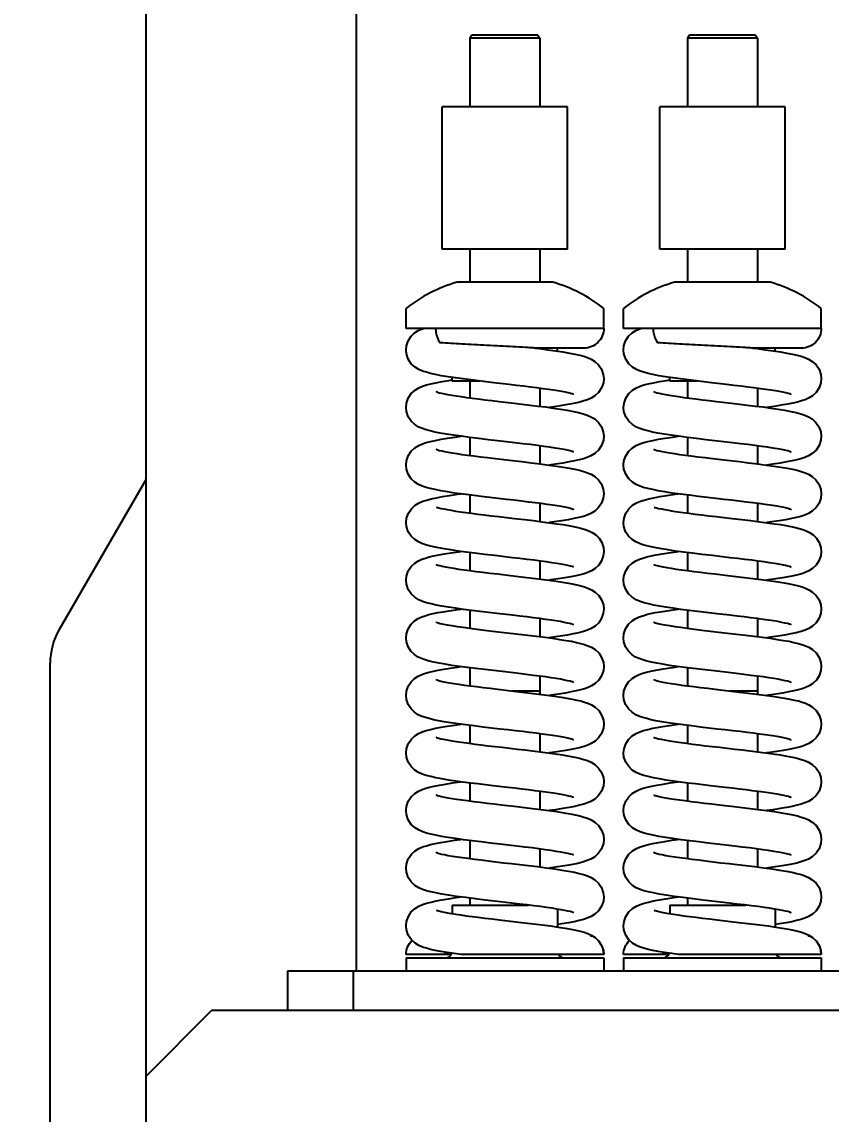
# Model space of a CAD drawing. Header units: millimetres. Extents: x 3615 to 23385, y 1892 to 17185.
# Drawn here: x 15049.2 to 15172, y 14761.6 to 14927.3 of the extents above; entities that cross this region are included whole.
import ezdxf

# ---------------------------------------------------------------- set-up
doc = ezdxf.new("R2010")
doc.units = ezdxf.units.MM
doc.header["$MEASUREMENT"] = 0
doc.layers.add('CONT_35', color=2, linetype='Continuous')
doc.layers.add('DIM_35', color=7, linetype='Continuous')
doc.styles.add('ARIAL-N', font='ARIALN.TTF')
doc.dimstyles.new('KONE_30', dxfattribs={"dimscale": 30, "dimtxt": 3.5, "dimasz": 2.5, "dimexe": 1, "dimexo": 1, "dimgap": 1.5, "dimtad": 1, "dimdec": 0, "dimzin": 0, "dimdsep": 46, "dimtxsty": 'ARIAL-N', "dimcen": 0, "dimclrd": 256, "dimclre": 256, "dimclrt": 256, "dimadec": 1, "dimazin": 3, "dimtfac": 1, "dimtdec": 0, "dimtmove": 0, "dimatfit": 0, "dimfxl": 1, "dimtfill": 1, "dimtolj": 1, "dimtzin": 0, "dimarcsym": 0})

# ---------------------------------------------------------------- blocks, each defined once
blk = doc.blocks.new('M004650412_PL1_Shaft_OSGPositionSectionView')
at = {"layer": 'CONT_35'}
for p, q in [((119, 5660), (119, 5355)), ((151, 5409), (151, 5602)), ((168.5, 5551), (168.2, 5550.5)), ((168.2, 5550.5), (168.2, 5540.1)), ((178.8, 5550.5), (168.2, 5550.5)), ((178.5, 5551), (168.5, 5551)), ((178.5, 5551), (178.8, 5550.5)), ((178.8, 5550.5), (178.8, 5540.1)), ((201.5, 5551), (201.2, 5550.5)), ((201.2, 5550.5), (201.2, 5540.1)), ((211.8, 5550.5), (201.2, 5550.5)), ((211.5, 5551), (201.5, 5551)), ((211.5, 5551), (211.8, 5550.5)), ((211.8, 5550.5), (211.8, 5540.1)), ((164, 5518.5), (164, 5540.1)), ((183, 5540.1), (164, 5540.1)), ((183, 5518.5), (183, 5540.1)), ((197, 5518.5), (197, 5540.1)), ((216, 5540.1), (197, 5540.1)), ((216, 5518.5), (216, 5540.1)), ((183, 5518.5), (164, 5518.5)), ((168.2, 5518.5), (168.2, 5513.5)), ((178.8, 5518.5), (178.8, 5513.5)), ((216, 5518.5), (197, 5518.5)), ((201.2, 5518.5), (201.2, 5513.5)), ((211.8, 5518.5), (211.8, 5513.5)), ((180.75, 5513.5), (166.25, 5513.5)), ((213.75, 5513.5), (199.25, 5513.5)), ((158.5, 5506.5), (158.5, 5509.5)), ((188.5, 5506.5), (188.5, 5509.5)), ((191.5, 5506.5), (191.5, 5509.5)), ((221.5, 5506.5), (221.5, 5509.5)), ((188.5, 5506.5), (158.5, 5506.5)), ((221.5, 5506.5), (191.5, 5506.5)), ((185.47, 5503.5), (178.15, 5503.5)), ((181.5, 5503.05), (181.5, 5503.5)), ((182.02, 5503.5), (181.5, 5503.42)), ((218.47, 5503.5), (211.15, 5503.5)), ((214.5, 5503.05), (214.5, 5503.5)), ((215.02, 5503.5), (214.5, 5503.42)), ((165.01, 5498.61), (165.5, 5498.68)), ((165.5, 5498.5), (165.5, 5499.06)), ((169.7, 5498.5), (165.5, 5498.5)), ((168.2, 5498.5), (168.2, 5495.96)), ((198.01, 5498.61), (198.5, 5498.68)), ((198.5, 5498.5), (198.5, 5499.06)), ((202.7, 5498.5), (198.5, 5498.5)), ((201.2, 5498.5), (201.2, 5495.96)), ((178.8, 5497.41), (178.8, 5494.68)), ((211.8, 5497.41), (211.8, 5494.68)), ((168.2, 5489.95), (168.2, 5487.22)), ((201.2, 5489.95), (201.2, 5487.22)), ((178.8, 5488.68), (178.8, 5485.95)), ((211.8, 5488.68), (211.8, 5485.95)), ((119, 5483.51), (105.84, 5460.72)), ((168.2, 5481.21), (168.2, 5478.48)), ((201.2, 5481.21), (201.2, 5478.48)), ((178.8, 5479.94), (178.8, 5477.21)), ((211.8, 5479.94), (211.8, 5477.21)), ((168.2, 5472.48), (168.2, 5469.75)), ((201.2, 5472.48), (201.2, 5469.75)), ((178.8, 5471.2), (178.8, 5468.47)), ((211.8, 5471.2), (211.8, 5468.47)), ((168.2, 5463.74), (168.2, 5461.01)), ((201.2, 5463.74), (201.2, 5461.01)), ((178.8, 5462.47), (178.8, 5459.73)), ((211.8, 5462.47), (211.8, 5459.73)), ((104.5, 5006.96), (104.5, 5455.72)), ((168.2, 5455), (168.2, 5452.27)), ((178.8, 5453.73), (178.8, 5451.5)), ((201.2, 5455), (201.2, 5452.27)), ((211.8, 5453.73), (211.8, 5451.5)), ((174.62, 5451.5), (178.8, 5451.5)), ((178.8, 5451.5), (178.8, 5451)), ((207.62, 5451.5), (211.8, 5451.5)), ((211.8, 5451.5), (211.8, 5451)), ((168.2, 5446.27), (168.2, 5443.53)), ((201.2, 5446.27), (201.2, 5443.53)), ((178.8, 5444.99), (178.8, 5442.26)), ((211.8, 5444.99), (211.8, 5442.26)), ((168.2, 5437.53), (168.2, 5434.8)), ((201.2, 5437.53), (201.2, 5434.8)), ((178.8, 5436.25), (178.8, 5433.52)), ((211.8, 5436.25), (211.8, 5433.52)), ((168.2, 5428.79), (168.2, 5426.06)), ((201.2, 5428.79), (201.2, 5426.06)), ((178.8, 5427.52), (178.8, 5424.79)), ((211.8, 5427.52), (211.8, 5424.79)), ((165.5, 5419), (165.5, 5417.72)), ((165.5, 5419), (177.07, 5419)), ((168.2, 5420.06), (168.2, 5419)), ((198.5, 5419), (198.5, 5417.72)), ((198.5, 5419), (210.07, 5419)), ((201.2, 5420.06), (201.2, 5419)), ((181.5, 5418.39), (181.5, 5415.68)), ((214.5, 5418.39), (214.5, 5415.68)), ((159.88, 5413.24), (159.31, 5413.76)), ((192.88, 5413.24), (192.31, 5413.76)), ((165.37, 5411.5), (158.5, 5411.5)), ((158.5, 5411), (188.5, 5411)), ((158.5, 5411), (158.5, 5409)), ((188.5, 5411.5), (166.8, 5411.5)), ((188.5, 5411.5), (188.5, 5411.51)), ((188.5, 5411), (188.5, 5409)), ((198.37, 5411.5), (191.5, 5411.5)), ((191.5, 5411), (221.5, 5411)), ((191.5, 5411), (191.5, 5409)), ((221.5, 5411.5), (199.8, 5411.5)), ((221.5, 5411.5), (221.5, 5411.51)), ((221.5, 5411), (221.5, 5409)), ((140.5, 5409), (140.5, 5403)), ((371.5, 5409), (140.5, 5409)), ((150.5, 5409), (150.5, 5403)), ((119, 5393), (129, 5403)), ((383, 5403), (129, 5403))]:
    blk.add_line(p, q, dxfattribs=at)
for points in [[(158.5, 5503.24), (158.56, 5503.85), (158.82, 5504.62), (159.26, 5505.29), (159.79, 5505.8), (160.34, 5506.15), (160.87, 5506.4), (161.13, 5506.5)], [(191.5, 5503.24), (191.56, 5503.85), (191.82, 5504.62), (192.26, 5505.29), (192.79, 5505.8), (193.34, 5506.15), (193.87, 5506.4), (194.13, 5506.5)], [(171.83, 5498.25), (170.67, 5498.38), (169.5, 5498.52), (168.33, 5498.67), (167.16, 5498.82), (166, 5498.98), (164.88, 5499.15), (163.85, 5499.32), (162.96, 5499.49), (162.22, 5499.66), (161.58, 5499.83), (161.01, 5500.02), (160.45, 5500.26), (159.87, 5500.61), (159.3, 5501.13), (158.84, 5501.82), (158.56, 5502.61), (158.5, 5503.24)], [(178.12, 5503.5), (178.77, 5503.42), (180, 5503.26), (181.2, 5503.1), (182.31, 5502.93), (183.29, 5502.76), (184.13, 5502.6), (184.85, 5502.43), (185.46, 5502.26), (186.02, 5502.07), (186.57, 5501.83), (187.14, 5501.48), (187.7, 5500.96), (188.16, 5500.29), (188.43, 5499.5), (188.5, 5498.87)], [(204.83, 5498.25), (203.67, 5498.38), (202.5, 5498.52), (201.33, 5498.67), (200.16, 5498.82), (199, 5498.98), (197.88, 5499.15), (196.85, 5499.32), (195.96, 5499.49), (195.22, 5499.66), (194.58, 5499.83), (194.01, 5500.02), (193.45, 5500.26), (192.87, 5500.61), (192.3, 5501.13), (191.84, 5501.82), (191.56, 5502.61), (191.5, 5503.24)], [(211.12, 5503.5), (211.77, 5503.42), (213, 5503.26), (214.2, 5503.1), (215.31, 5502.93), (216.29, 5502.76), (217.13, 5502.6), (217.85, 5502.43), (218.46, 5502.26), (219.02, 5502.07), (219.57, 5501.83), (220.14, 5501.48), (220.7, 5500.96), (221.16, 5500.29), (221.43, 5499.5), (221.5, 5498.87)], [(158.5, 5494.5), (158.57, 5495.13), (158.84, 5495.92), (159.3, 5496.6), (159.87, 5497.12), (160.45, 5497.47), (161.01, 5497.72), (161.59, 5497.91), (162.26, 5498.09), (163.04, 5498.26), (163.97, 5498.44), (165.01, 5498.61)], [(183.86, 5496.52), (183.87, 5496.51), (183.85, 5496.52), (183.71, 5496.57), (183.46, 5496.64), (183.11, 5496.72), (182.68, 5496.81), (182.16, 5496.91), (181.55, 5497.01), (180.87, 5497.12), (180.1, 5497.23), (179.26, 5497.35), (178.34, 5497.47), (177.36, 5497.6), (176.32, 5497.72), (175.24, 5497.85), (174.13, 5497.98), (171.83, 5498.25)], [(188.5, 5498.87), (188.44, 5498.25), (188.17, 5497.46), (187.71, 5496.78), (187.15, 5496.27), (186.58, 5495.91), (186.03, 5495.67), (185.48, 5495.48), (184.87, 5495.31), (184.17, 5495.15), (183.36, 5494.99), (182.42, 5494.83), (181.35, 5494.66), (180.21, 5494.5), (180.19, 5494.5)], [(191.5, 5494.5), (191.57, 5495.13), (191.84, 5495.92), (192.3, 5496.6), (192.87, 5497.12), (193.45, 5497.47), (194.01, 5497.72), (194.59, 5497.91), (195.26, 5498.09), (196.04, 5498.26), (196.97, 5498.44), (198.01, 5498.61)], [(216.86, 5496.52), (216.87, 5496.51), (216.85, 5496.52), (216.71, 5496.57), (216.46, 5496.64), (216.11, 5496.72), (215.68, 5496.81), (215.16, 5496.91), (214.55, 5497.01), (213.87, 5497.12), (213.1, 5497.23), (212.26, 5497.35), (211.34, 5497.47), (210.36, 5497.6), (209.32, 5497.72), (208.24, 5497.85), (207.13, 5497.98), (204.83, 5498.25)], [(221.5, 5498.87), (221.44, 5498.25), (221.17, 5497.46), (220.71, 5496.78), (220.15, 5496.27), (219.58, 5495.91), (219.03, 5495.67), (218.48, 5495.48), (217.87, 5495.31), (217.17, 5495.15), (216.36, 5494.99), (215.42, 5494.83), (214.35, 5494.66), (213.21, 5494.5), (213.19, 5494.5)], [(163.15, 5496.85), (163.14, 5496.85), (163.15, 5496.85), (163.29, 5496.8), (163.54, 5496.73), (163.89, 5496.65), (164.33, 5496.56), (164.85, 5496.46), (165.44, 5496.36), (166.11, 5496.25), (166.84, 5496.14), (167.65, 5496.03), (168.53, 5495.91), (169.47, 5495.79), (170.47, 5495.67), (171.51, 5495.55), (172.61, 5495.42)], [(196.15, 5496.85), (196.14, 5496.85), (196.15, 5496.85), (196.29, 5496.8), (196.54, 5496.73), (196.89, 5496.65), (197.33, 5496.56), (197.85, 5496.46), (198.44, 5496.36), (199.11, 5496.25), (199.84, 5496.14), (200.65, 5496.03), (201.53, 5495.91), (202.47, 5495.79), (203.47, 5495.67), (204.51, 5495.55), (205.61, 5495.42)], [(172.61, 5495.42), (174.9, 5495.15), (176.08, 5495.01), (177.28, 5494.87), (178.48, 5494.72), (179.66, 5494.57), (180.83, 5494.41), (181.94, 5494.25), (182.97, 5494.08), (183.89, 5493.91), (184.69, 5493.74), (185.38, 5493.55), (185.98, 5493.35), (186.56, 5493.1), (187.13, 5492.75), (187.69, 5492.24), (188.14, 5491.58), (188.43, 5490.8), (188.5, 5490.13)], [(205.61, 5495.42), (207.9, 5495.15), (209.08, 5495.01), (210.28, 5494.87), (211.48, 5494.72), (212.66, 5494.57), (213.83, 5494.41), (214.94, 5494.25), (215.97, 5494.08), (216.89, 5493.91), (217.69, 5493.74), (218.38, 5493.55), (218.98, 5493.35), (219.56, 5493.1), (220.13, 5492.75), (220.69, 5492.24), (221.14, 5491.58), (221.43, 5490.8), (221.5, 5490.13)], [(183.85, 5487.78), (183.86, 5487.78), (183.85, 5487.79), (183.68, 5487.84), (183.4, 5487.91), (182.99, 5488.01), (182.47, 5488.11), (181.85, 5488.23), (181.14, 5488.34), (180.33, 5488.47), (179.43, 5488.59), (178.44, 5488.72), (177.37, 5488.86), (176.23, 5489), (175.01, 5489.14), (173.72, 5489.29), (172.36, 5489.45), (170.96, 5489.61), (169.56, 5489.78), (168.2, 5489.95), (166.91, 5490.12), (165.72, 5490.28), (164.64, 5490.45), (163.7, 5490.61), (162.88, 5490.77), (162.18, 5490.93), (161.56, 5491.1), (160.99, 5491.29), (160.44, 5491.53), (159.86, 5491.89), (159.3, 5492.4), (158.84, 5493.09), (158.56, 5493.88), (158.5, 5494.5)], [(216.85, 5487.78), (216.86, 5487.78), (216.85, 5487.79), (216.68, 5487.84), (216.4, 5487.91), (215.99, 5488.01), (215.47, 5488.11), (214.85, 5488.23), (214.14, 5488.34), (213.33, 5488.47), (212.43, 5488.59), (211.44, 5488.72), (210.37, 5488.86), (209.23, 5489), (208.01, 5489.14), (206.72, 5489.29), (205.36, 5489.45), (203.96, 5489.61), (202.56, 5489.78), (201.2, 5489.95), (199.91, 5490.12), (198.72, 5490.28), (197.64, 5490.45), (196.7, 5490.61), (195.88, 5490.77), (195.18, 5490.93), (194.56, 5491.1), (193.99, 5491.29), (193.44, 5491.53), (192.86, 5491.89), (192.3, 5492.4), (191.84, 5493.09), (191.56, 5493.88), (191.5, 5494.5)], [(158.5, 5485.76), (158.56, 5486.39), (158.84, 5487.17), (159.29, 5487.85), (159.85, 5488.37), (160.43, 5488.73), (160.99, 5488.97), (161.56, 5489.17), (162.2, 5489.34), (162.95, 5489.51), (163.82, 5489.67), (164.81, 5489.84), (165.92, 5490.01), (166.81, 5490.13)], [(188.5, 5490.13), (188.44, 5489.52), (188.16, 5488.72), (187.7, 5488.03), (187.12, 5487.5), (186.54, 5487.15), (185.98, 5486.91), (185.42, 5486.72), (184.79, 5486.55), (184.07, 5486.39), (183.24, 5486.23), (182.27, 5486.07), (181.17, 5485.9), (180.19, 5485.76)], [(191.5, 5485.76), (191.56, 5486.39), (191.84, 5487.17), (192.29, 5487.85), (192.85, 5488.37), (193.43, 5488.73), (193.99, 5488.97), (194.56, 5489.17), (195.2, 5489.34), (195.95, 5489.51), (196.82, 5489.67), (197.81, 5489.84), (198.92, 5490.01), (199.81, 5490.13)], [(221.5, 5490.13), (221.44, 5489.52), (221.16, 5488.72), (220.7, 5488.03), (220.12, 5487.5), (219.54, 5487.15), (218.98, 5486.91), (218.42, 5486.72), (217.79, 5486.55), (217.07, 5486.39), (216.24, 5486.23), (215.27, 5486.07), (214.17, 5485.9), (213.19, 5485.76)], [(163.15, 5488.11), (163.14, 5488.12), (163.15, 5488.11), (163.3, 5488.06), (163.55, 5487.99), (163.91, 5487.91), (164.35, 5487.82), (164.89, 5487.71), (165.51, 5487.61), (166.21, 5487.5), (166.98, 5487.38), (167.84, 5487.27), (168.77, 5487.15), (169.78, 5487.02), (170.87, 5486.89), (172.05, 5486.75), (173.32, 5486.6), (174.67, 5486.44), (176.07, 5486.28), (177.47, 5486.11), (178.84, 5485.94), (180.14, 5485.77), (181.32, 5485.6), (182.38, 5485.44), (183.3, 5485.28), (184.12, 5485.13), (184.83, 5484.97), (185.46, 5484.79), (186.03, 5484.6), (186.57, 5484.36), (187.14, 5484.01), (187.69, 5483.51), (188.14, 5482.86), (188.42, 5482.08), (188.5, 5481.39)], [(196.15, 5488.11), (196.14, 5488.12), (196.15, 5488.11), (196.3, 5488.06), (196.55, 5487.99), (196.91, 5487.91), (197.35, 5487.82), (197.89, 5487.71), (198.51, 5487.61), (199.21, 5487.5), (199.98, 5487.38), (200.84, 5487.27), (201.77, 5487.15), (202.78, 5487.02), (203.87, 5486.89), (205.05, 5486.75), (206.32, 5486.6), (207.67, 5486.44), (209.07, 5486.28), (210.47, 5486.11), (211.84, 5485.94), (213.14, 5485.77), (214.32, 5485.6), (215.38, 5485.44), (216.3, 5485.28), (217.12, 5485.13), (217.83, 5484.97), (218.46, 5484.79), (219.03, 5484.6), (219.57, 5484.36), (220.14, 5484.01), (220.69, 5483.51), (221.14, 5482.86), (221.42, 5482.08), (221.5, 5481.39)], [(183.86, 5479.05), (183.87, 5479.04), (183.85, 5479.05), (183.7, 5479.09), (183.45, 5479.17), (183.09, 5479.25), (182.63, 5479.35), (182.08, 5479.45), (181.44, 5479.56), (180.72, 5479.67), (179.92, 5479.79), (179.05, 5479.91), (178.11, 5480.03), (177.1, 5480.15), (176.03, 5480.28), (174.9, 5480.42), (173.72, 5480.55), (172.5, 5480.7), (171.23, 5480.84), (169.88, 5481), (168.5, 5481.17), (167.15, 5481.35), (165.9, 5481.52), (164.77, 5481.69), (163.77, 5481.86), (162.92, 5482.03), (162.18, 5482.19), (161.54, 5482.36), (160.97, 5482.56), (160.41, 5482.81), (159.84, 5483.17), (159.28, 5483.68), (158.83, 5484.36), (158.56, 5485.14), (158.5, 5485.76)], [(216.86, 5479.05), (216.87, 5479.04), (216.85, 5479.05), (216.7, 5479.09), (216.45, 5479.17), (216.09, 5479.25), (215.63, 5479.35), (215.08, 5479.45), (214.44, 5479.56), (213.72, 5479.67), (212.92, 5479.79), (212.05, 5479.91), (211.11, 5480.03), (210.1, 5480.15), (209.03, 5480.28), (207.9, 5480.42), (206.72, 5480.55), (205.5, 5480.7), (204.23, 5480.84), (202.88, 5481), (201.5, 5481.17), (200.15, 5481.35), (198.9, 5481.52), (197.77, 5481.69), (196.77, 5481.86), (195.92, 5482.03), (195.18, 5482.19), (194.54, 5482.36), (193.97, 5482.56), (193.41, 5482.81), (192.84, 5483.17), (192.28, 5483.68), (191.83, 5484.36), (191.56, 5485.14), (191.5, 5485.76)], [(158.5, 5477.03), (158.58, 5477.7), (158.86, 5478.48), (159.32, 5479.14), (159.88, 5479.66), (160.47, 5480.01), (161.05, 5480.26), (161.65, 5480.46), (162.32, 5480.63), (163.1, 5480.8), (164.01, 5480.97), (165.08, 5481.15), (166.33, 5481.33), (166.81, 5481.39)], [(188.5, 5481.4), (188.43, 5480.76), (188.16, 5479.97), (187.71, 5479.3), (187.14, 5478.78), (186.56, 5478.43), (185.99, 5478.18), (185.4, 5477.98), (184.73, 5477.8), (183.98, 5477.64), (183.12, 5477.47), (182.11, 5477.31), (180.95, 5477.13), (180.19, 5477.03)], [(191.5, 5477.03), (191.58, 5477.7), (191.86, 5478.48), (192.32, 5479.14), (192.88, 5479.66), (193.47, 5480.01), (194.05, 5480.26), (194.65, 5480.46), (195.32, 5480.63), (196.1, 5480.8), (197.01, 5480.97), (198.08, 5481.15), (199.33, 5481.33), (199.81, 5481.39)], [(221.5, 5481.4), (221.43, 5480.76), (221.16, 5479.97), (220.71, 5479.3), (220.14, 5478.78), (219.56, 5478.43), (218.99, 5478.18), (218.4, 5477.98), (217.73, 5477.8), (216.98, 5477.64), (216.12, 5477.47), (215.11, 5477.31), (213.95, 5477.13), (213.19, 5477.03)], [(163.13, 5479.38), (163.14, 5479.38), (163.26, 5479.34), (163.49, 5479.27), (163.81, 5479.19), (164.24, 5479.1), (164.75, 5479), (165.34, 5478.9), (166.01, 5478.79), (166.75, 5478.68), (167.55, 5478.57), (168.42, 5478.45), (169.36, 5478.33), (170.36, 5478.21), (171.43, 5478.08), (172.56, 5477.95)], [(196.13, 5479.38), (196.14, 5479.38), (196.26, 5479.34), (196.49, 5479.27), (196.81, 5479.19), (197.24, 5479.1), (197.75, 5479), (198.34, 5478.9), (199.01, 5478.79), (199.75, 5478.68), (200.55, 5478.57), (201.42, 5478.45), (202.36, 5478.33), (203.36, 5478.21), (204.43, 5478.08), (205.56, 5477.95)], [(174.63, 5471.71), (171.99, 5472.02), (170.4, 5472.21), (168.95, 5472.38), (167.62, 5472.55), (166.39, 5472.71), (165.29, 5472.88), (164.3, 5473.03), (163.44, 5473.18), (162.69, 5473.34), (162.03, 5473.49), (161.45, 5473.66), (160.91, 5473.85), (160.37, 5474.09), (159.81, 5474.45), (159.26, 5474.97), (158.82, 5475.64), (158.56, 5476.42), (158.5, 5477.03)], [(172.56, 5477.95), (174.97, 5477.67), (176.45, 5477.5), (177.83, 5477.33), (179.11, 5477.17), (180.28, 5477.02), (181.34, 5476.87), (182.29, 5476.72), (183.14, 5476.58), (183.9, 5476.43), (184.57, 5476.29), (185.16, 5476.14), (185.7, 5475.98), (186.21, 5475.79), (186.72, 5475.54), (187.27, 5475.17), (187.78, 5474.66), (188.2, 5474), (188.44, 5473.25), (188.5, 5472.66)], [(207.63, 5471.71), (204.99, 5472.02), (203.4, 5472.21), (201.95, 5472.38), (200.62, 5472.55), (199.39, 5472.71), (198.29, 5472.88), (197.3, 5473.03), (196.44, 5473.18), (195.69, 5473.34), (195.03, 5473.49), (194.45, 5473.66), (193.91, 5473.85), (193.37, 5474.09), (192.81, 5474.45), (192.26, 5474.97), (191.82, 5475.64), (191.56, 5476.42), (191.5, 5477.03)], [(205.56, 5477.95), (207.97, 5477.67), (209.45, 5477.5), (210.83, 5477.33), (212.11, 5477.17), (213.28, 5477.02), (214.34, 5476.87), (215.29, 5476.72), (216.14, 5476.58), (216.9, 5476.43), (217.57, 5476.29), (218.16, 5476.14), (218.7, 5475.98), (219.21, 5475.79), (219.72, 5475.54), (220.27, 5475.17), (220.78, 5474.66), (221.2, 5474), (221.44, 5473.25), (221.5, 5472.66)], [(158.5, 5468.29), (158.56, 5468.92), (158.83, 5469.69), (159.27, 5470.36), (159.82, 5470.87), (160.38, 5471.23), (160.91, 5471.47), (161.45, 5471.66), (162.03, 5471.82), (162.7, 5471.98), (163.47, 5472.14), (164.35, 5472.29), (165.35, 5472.45), (166.48, 5472.61), (166.81, 5472.66)], [(183.84, 5470.32), (183.86, 5470.31), (183.85, 5470.31), (183.69, 5470.36), (183.43, 5470.43), (183.06, 5470.52), (182.59, 5470.62), (182.03, 5470.72), (181.38, 5470.83), (180.64, 5470.94), (179.82, 5471.06), (178.93, 5471.19), (177.95, 5471.31), (176.9, 5471.44), (175.79, 5471.58), (174.63, 5471.71)], [(188.5, 5472.66), (188.42, 5471.98), (188.15, 5471.23), (187.73, 5470.59), (187.19, 5470.08), (186.62, 5469.72), (186.07, 5469.47), (185.53, 5469.28), (184.93, 5469.11), (184.26, 5468.96), (183.48, 5468.8), (182.6, 5468.65), (181.59, 5468.49), (180.47, 5468.33), (180.19, 5468.29)], [(191.5, 5468.29), (191.56, 5468.92), (191.83, 5469.69), (192.27, 5470.36), (192.82, 5470.87), (193.38, 5471.23), (193.91, 5471.47), (194.45, 5471.66), (195.03, 5471.82), (195.7, 5471.98), (196.47, 5472.14), (197.35, 5472.29), (198.35, 5472.45), (199.48, 5472.61), (199.81, 5472.66)], [(216.84, 5470.32), (216.86, 5470.31), (216.85, 5470.31), (216.69, 5470.36), (216.43, 5470.43), (216.06, 5470.52), (215.59, 5470.62), (215.03, 5470.72), (214.38, 5470.83), (213.64, 5470.94), (212.82, 5471.06), (211.93, 5471.19), (210.95, 5471.31), (209.9, 5471.44), (208.79, 5471.58), (207.63, 5471.71)], [(221.5, 5472.66), (221.42, 5471.98), (221.15, 5471.23), (220.73, 5470.59), (220.19, 5470.08), (219.62, 5469.72), (219.07, 5469.47), (218.53, 5469.28), (217.93, 5469.11), (217.26, 5468.96), (216.48, 5468.8), (215.6, 5468.65), (214.59, 5468.49), (213.47, 5468.33), (213.19, 5468.29)], [(163.14, 5470.64), (163.13, 5470.64), (163.16, 5470.63), (163.33, 5470.58), (163.61, 5470.5), (164, 5470.41), (164.49, 5470.31), (165.07, 5470.21), (165.74, 5470.1), (166.48, 5469.98), (167.31, 5469.87), (168.2, 5469.74), (169.16, 5469.62), (170.17, 5469.5), (171.24, 5469.37), (172.36, 5469.24)], [(196.14, 5470.64), (196.13, 5470.64), (196.16, 5470.63), (196.33, 5470.58), (196.61, 5470.5), (197, 5470.41), (197.49, 5470.31), (198.07, 5470.21), (198.74, 5470.1), (199.48, 5469.98), (200.31, 5469.87), (201.2, 5469.74), (202.16, 5469.62), (203.17, 5469.5), (204.24, 5469.37), (205.36, 5469.24)], [(172.36, 5469.24), (174.73, 5468.96), (175.98, 5468.82), (177.26, 5468.66), (178.53, 5468.51), (179.76, 5468.35), (180.91, 5468.19), (181.95, 5468.04), (182.87, 5467.89), (183.69, 5467.74), (184.39, 5467.59), (185.02, 5467.44), (185.58, 5467.28), (186.1, 5467.1), (186.63, 5466.85), (187.19, 5466.5), (187.73, 5465.98), (188.17, 5465.31), (188.44, 5464.54), (188.5, 5463.92)], [(205.36, 5469.24), (207.73, 5468.96), (208.98, 5468.82), (210.26, 5468.66), (211.53, 5468.51), (212.76, 5468.35), (213.91, 5468.19), (214.95, 5468.04), (215.87, 5467.89), (216.69, 5467.74), (217.39, 5467.59), (218.02, 5467.44), (218.58, 5467.28), (219.1, 5467.1), (219.63, 5466.85), (220.19, 5466.5), (220.73, 5465.98), (221.17, 5465.31), (221.44, 5464.54), (221.5, 5463.92)], [(174.64, 5462.97), (172.27, 5463.25), (171.02, 5463.4), (169.73, 5463.55), (168.45, 5463.71), (167.2, 5463.87), (166.02, 5464.03), (164.92, 5464.19), (163.93, 5464.36), (163.05, 5464.52), (162.29, 5464.69), (161.61, 5464.87), (161.01, 5465.07), (160.42, 5465.33), (159.83, 5465.7), (159.27, 5466.23), (158.83, 5466.89), (158.56, 5467.67), (158.5, 5468.29)], [(207.64, 5462.97), (205.27, 5463.25), (204.02, 5463.4), (202.73, 5463.55), (201.45, 5463.71), (200.2, 5463.87), (199.02, 5464.03), (197.92, 5464.19), (196.93, 5464.36), (196.05, 5464.52), (195.29, 5464.69), (194.61, 5464.87), (194.01, 5465.07), (193.42, 5465.33), (192.83, 5465.7), (192.27, 5466.23), (191.83, 5466.89), (191.56, 5467.67), (191.5, 5468.29)], [(158.5, 5459.55), (158.56, 5460.17), (158.82, 5460.94), (159.26, 5461.61), (159.8, 5462.12), (160.35, 5462.48), (160.88, 5462.72), (161.41, 5462.91), (161.97, 5463.07), (162.6, 5463.22), (163.32, 5463.37), (164.13, 5463.52), (165.05, 5463.67), (166.07, 5463.82), (166.81, 5463.92)], [(188.5, 5463.92), (188.43, 5463.28), (188.16, 5462.51), (187.73, 5461.85), (187.18, 5461.34), (186.61, 5460.98), (186.04, 5460.72), (185.43, 5460.51), (184.71, 5460.32), (183.86, 5460.14), (182.93, 5459.97), (181.9, 5459.8), (180.8, 5459.64), (180.19, 5459.55)], [(191.5, 5459.55), (191.56, 5460.17), (191.82, 5460.94), (192.26, 5461.61), (192.8, 5462.12), (193.35, 5462.48), (193.88, 5462.72), (194.41, 5462.91), (194.97, 5463.07), (195.6, 5463.22), (196.32, 5463.37), (197.13, 5463.52), (198.05, 5463.67), (199.07, 5463.82), (199.81, 5463.92)], [(221.5, 5463.92), (221.43, 5463.28), (221.16, 5462.51), (220.73, 5461.85), (220.18, 5461.34), (219.61, 5460.98), (219.04, 5460.72), (218.43, 5460.51), (217.71, 5460.32), (216.86, 5460.14), (215.93, 5459.97), (214.9, 5459.8), (213.8, 5459.64), (213.19, 5459.55)], [(163.14, 5461.9), (163.13, 5461.91), (163.16, 5461.9), (163.35, 5461.84), (163.69, 5461.75), (164.16, 5461.64), (164.75, 5461.53), (165.46, 5461.41), (166.27, 5461.28), (167.17, 5461.15), (168.16, 5461.01), (169.24, 5460.87), (170.4, 5460.73), (171.64, 5460.58), (172.94, 5460.43), (174.28, 5460.28), (175.63, 5460.12), (176.98, 5459.96), (178.29, 5459.8), (179.55, 5459.64), (180.72, 5459.48), (181.8, 5459.32), (182.77, 5459.17), (183.61, 5459.02), (184.35, 5458.86), (184.99, 5458.71), (185.57, 5458.55), (186.1, 5458.36), (186.63, 5458.12), (187.19, 5457.76), (187.73, 5457.25), (188.17, 5456.58), (188.44, 5455.81), (188.5, 5455.18)], [(183.86, 5461.57), (183.87, 5461.57), (183.83, 5461.58), (183.66, 5461.63), (183.37, 5461.71), (182.98, 5461.8), (182.49, 5461.9), (181.91, 5462.01), (181.24, 5462.12), (180.5, 5462.23), (179.67, 5462.35), (178.78, 5462.47), (177.83, 5462.59), (176.82, 5462.72), (175.75, 5462.84), (174.64, 5462.97)], [(196.14, 5461.9), (196.13, 5461.91), (196.16, 5461.9), (196.35, 5461.84), (196.69, 5461.75), (197.16, 5461.64), (197.75, 5461.53), (198.46, 5461.41), (199.27, 5461.28), (200.17, 5461.15), (201.16, 5461.01), (202.24, 5460.87), (203.4, 5460.73), (204.64, 5460.58), (205.94, 5460.43), (207.28, 5460.28), (208.63, 5460.12), (209.98, 5459.96), (211.29, 5459.8), (212.55, 5459.64), (213.72, 5459.48), (214.8, 5459.32), (215.77, 5459.17), (216.61, 5459.02), (217.35, 5458.86), (217.99, 5458.71), (218.57, 5458.55), (219.1, 5458.36), (219.63, 5458.12), (220.19, 5457.76), (220.73, 5457.25), (221.17, 5456.58), (221.44, 5455.81), (221.5, 5455.18)], [(216.86, 5461.57), (216.87, 5461.57), (216.83, 5461.58), (216.66, 5461.63), (216.37, 5461.71), (215.98, 5461.8), (215.49, 5461.9), (214.91, 5462.01), (214.24, 5462.12), (213.5, 5462.23), (212.67, 5462.35), (211.78, 5462.47), (210.83, 5462.59), (209.82, 5462.72), (208.75, 5462.84), (207.64, 5462.97)], [(171.78, 5454.57), (170.43, 5454.73), (169.1, 5454.89), (167.82, 5455.05), (166.6, 5455.21), (165.47, 5455.37), (164.44, 5455.54), (163.53, 5455.7), (162.73, 5455.86), (162.03, 5456.02), (161.42, 5456.19), (160.87, 5456.39), (160.33, 5456.64), (159.78, 5457), (159.25, 5457.51), (158.82, 5458.17), (158.56, 5458.93), (158.5, 5459.55)], [(216.86, 5452.83), (216.87, 5452.83), (216.84, 5452.84), (216.68, 5452.89), (216.4, 5452.97), (216.02, 5453.05), (215.54, 5453.15), (214.96, 5453.26), (214.3, 5453.37), (213.54, 5453.49), (212.71, 5453.61), (211.79, 5453.73), (210.8, 5453.86), (209.74, 5453.99), (208.6, 5454.12), (207.39, 5454.27), (206.1, 5454.42), (204.78, 5454.57), (203.43, 5454.73), (202.1, 5454.89), (200.82, 5455.05), (199.6, 5455.21), (198.47, 5455.37), (197.44, 5455.54), (196.53, 5455.7), (195.73, 5455.86), (195.03, 5456.02), (194.42, 5456.19), (193.87, 5456.39), (193.33, 5456.64), (192.78, 5457), (192.25, 5457.51), (191.82, 5458.17), (191.56, 5458.93), (191.5, 5459.55)], [(158.5, 5450.82), (158.56, 5451.44), (158.83, 5452.21), (159.26, 5452.87), (159.8, 5453.38), (160.36, 5453.74), (160.89, 5453.99), (161.43, 5454.18), (162, 5454.34), (162.65, 5454.5), (163.4, 5454.65), (164.24, 5454.8), (165.21, 5454.95), (166.32, 5455.12), (166.81, 5455.18)], [(188.5, 5455.18), (188.44, 5454.57), (188.18, 5453.8), (187.75, 5453.14), (187.21, 5452.63), (186.65, 5452.27), (186.12, 5452.02), (185.58, 5451.82), (184.99, 5451.66), (184.32, 5451.5), (183.53, 5451.34), (182.63, 5451.18), (181.62, 5451.02), (180.5, 5450.86), (180.19, 5450.82)], [(191.5, 5450.82), (191.56, 5451.44), (191.83, 5452.21), (192.26, 5452.87), (192.8, 5453.38), (193.36, 5453.74), (193.89, 5453.99), (194.43, 5454.18), (195, 5454.34), (195.65, 5454.5), (196.4, 5454.65), (197.24, 5454.8), (198.21, 5454.95), (199.32, 5455.12), (199.81, 5455.18)], [(221.5, 5455.18), (221.44, 5454.57), (221.18, 5453.8), (220.75, 5453.14), (220.21, 5452.63), (219.65, 5452.27), (219.12, 5452.02), (218.58, 5451.82), (217.99, 5451.66), (217.32, 5451.5), (216.53, 5451.34), (215.63, 5451.18), (214.62, 5451.02), (213.5, 5450.86), (213.19, 5450.82)], [(183.86, 5452.83), (183.87, 5452.83), (183.84, 5452.84), (183.68, 5452.89), (183.4, 5452.97), (183.02, 5453.05), (182.54, 5453.15), (181.96, 5453.26), (181.3, 5453.37), (180.54, 5453.49), (179.71, 5453.61), (178.79, 5453.73), (177.8, 5453.86), (176.74, 5453.99), (175.6, 5454.12), (174.39, 5454.27), (171.78, 5454.57)], [(163.14, 5453.17), (163.13, 5453.17), (163.16, 5453.16), (163.33, 5453.11), (163.61, 5453.03), (164, 5452.94), (164.48, 5452.84), (165.07, 5452.74), (165.73, 5452.62), (166.48, 5452.51), (167.31, 5452.39), (168.21, 5452.27), (169.18, 5452.15), (170.2, 5452.02), (171.28, 5451.89), (172.41, 5451.76)], [(196.14, 5453.17), (196.13, 5453.17), (196.16, 5453.16), (196.33, 5453.11), (196.61, 5453.03), (197, 5452.94), (197.48, 5452.84), (198.07, 5452.74), (198.73, 5452.62), (199.48, 5452.51), (200.31, 5452.39), (201.21, 5452.27), (202.18, 5452.15), (203.2, 5452.02), (204.28, 5451.89), (205.41, 5451.76)], [(183.86, 5444.1), (183.87, 5444.09), (183.84, 5444.1), (183.67, 5444.16), (183.41, 5444.23), (183.04, 5444.31), (182.59, 5444.41), (182.05, 5444.51), (181.43, 5444.61), (180.74, 5444.72), (179.97, 5444.83), (179.13, 5444.95), (178.22, 5445.07), (177.25, 5445.19), (176.21, 5445.32), (175.1, 5445.45), (173.94, 5445.58), (172.72, 5445.72), (171.45, 5445.87), (170.15, 5446.02), (168.85, 5446.18), (167.59, 5446.34), (166.39, 5446.5), (165.28, 5446.66), (164.29, 5446.82), (163.42, 5446.98), (162.66, 5447.13), (162.01, 5447.29), (161.43, 5447.45), (160.9, 5447.64), (160.36, 5447.89), (159.8, 5448.25), (159.26, 5448.76), (158.82, 5449.43), (158.56, 5450.21), (158.5, 5450.82)], [(172.41, 5451.76), (174.82, 5451.48), (176.1, 5451.33), (177.39, 5451.17), (178.67, 5451.02), (179.88, 5450.86), (181.01, 5450.7), (182.02, 5450.55), (182.92, 5450.4), (183.72, 5450.26), (184.41, 5450.11), (185.03, 5449.97), (185.58, 5449.81), (186.1, 5449.62), (186.63, 5449.38), (187.19, 5449.02), (187.73, 5448.51), (188.17, 5447.84), (188.44, 5447.06), (188.5, 5446.45)], [(216.86, 5444.1), (216.87, 5444.09), (216.84, 5444.1), (216.67, 5444.16), (216.41, 5444.23), (216.04, 5444.31), (215.59, 5444.41), (215.05, 5444.51), (214.43, 5444.61), (213.74, 5444.72), (212.97, 5444.83), (212.13, 5444.95), (211.22, 5445.07), (210.25, 5445.19), (209.21, 5445.32), (208.1, 5445.45), (206.94, 5445.58), (205.72, 5445.72), (204.45, 5445.87), (203.15, 5446.02), (201.85, 5446.18), (200.59, 5446.34), (199.39, 5446.5), (198.28, 5446.66), (197.29, 5446.82), (196.42, 5446.98), (195.66, 5447.13), (195.01, 5447.29), (194.43, 5447.45), (193.9, 5447.64), (193.36, 5447.89), (192.8, 5448.25), (192.26, 5448.76), (191.82, 5449.43), (191.56, 5450.21), (191.5, 5450.82)], [(205.41, 5451.76), (207.82, 5451.48), (209.1, 5451.33), (210.39, 5451.17), (211.67, 5451.02), (212.88, 5450.86), (214.01, 5450.7), (215.02, 5450.55), (215.92, 5450.4), (216.72, 5450.26), (217.41, 5450.11), (218.03, 5449.97), (218.58, 5449.81), (219.1, 5449.62), (219.63, 5449.38), (220.19, 5449.02), (220.73, 5448.51), (221.17, 5447.84), (221.44, 5447.06), (221.5, 5446.45)], [(158.5, 5442.08), (158.57, 5442.72), (158.84, 5443.49), (159.27, 5444.15), (159.82, 5444.66), (160.39, 5445.02), (160.95, 5445.28), (161.54, 5445.48), (162.2, 5445.65), (162.96, 5445.83), (163.85, 5446), (164.74, 5446.15)], [(164.74, 5446.15), (165.85, 5446.31), (166.81, 5446.45)], [(188.5, 5446.45), (188.44, 5445.83), (188.17, 5445.05), (187.72, 5444.37), (187.17, 5443.86), (186.61, 5443.5), (186.07, 5443.26), (185.53, 5443.07), (184.95, 5442.91), (184.3, 5442.75), (183.55, 5442.6), (182.71, 5442.45), (181.75, 5442.3), (180.68, 5442.15), (180.19, 5442.08)], [(191.5, 5442.08), (191.57, 5442.72), (191.84, 5443.49), (192.27, 5444.15), (192.82, 5444.66), (193.39, 5445.02), (193.95, 5445.28), (194.54, 5445.48), (195.2, 5445.65), (195.96, 5445.83), (196.85, 5446), (197.74, 5446.15)], [(197.74, 5446.15), (198.85, 5446.31), (199.81, 5446.45)], [(221.5, 5446.45), (221.44, 5445.83), (221.17, 5445.05), (220.72, 5444.37), (220.17, 5443.86), (219.61, 5443.5), (219.07, 5443.26), (218.53, 5443.07), (217.95, 5442.91), (217.3, 5442.75), (216.55, 5442.6), (215.71, 5442.45), (214.75, 5442.3), (213.68, 5442.15), (213.19, 5442.08)], [(163.15, 5444.43), (163.14, 5444.43), (163.14, 5444.43), (163.27, 5444.39), (163.49, 5444.33), (163.8, 5444.25), (164.19, 5444.16), (164.67, 5444.07), (165.21, 5443.97), (165.82, 5443.87), (166.5, 5443.77), (167.25, 5443.66), (168.07, 5443.55), (168.96, 5443.44), (169.92, 5443.32), (170.93, 5443.19), (172, 5443.07), (173.1, 5442.94), (175.36, 5442.68)], [(196.15, 5444.43), (196.14, 5444.43), (196.14, 5444.43), (196.27, 5444.39), (196.49, 5444.33), (196.8, 5444.25), (197.19, 5444.16), (197.67, 5444.07), (198.21, 5443.97), (198.82, 5443.87), (199.5, 5443.77), (200.25, 5443.66), (201.07, 5443.55), (201.96, 5443.44), (202.92, 5443.32), (203.93, 5443.19), (205, 5443.07), (206.1, 5442.94), (208.36, 5442.68)], [(160.41, 5439.13), (159.83, 5439.49), (159.28, 5440.01), (158.83, 5440.68), (158.56, 5441.46), (158.5, 5442.08)], [(175.36, 5442.68), (176.51, 5442.54), (177.68, 5442.4), (178.84, 5442.26), (180, 5442.1), (181.15, 5441.95), (182.25, 5441.78), (183.25, 5441.61), (184.11, 5441.44), (184.84, 5441.28), (185.46, 5441.11), (186.02, 5440.92), (186.57, 5440.67), (187.14, 5440.32), (187.71, 5439.8), (188.16, 5439.13), (188.44, 5438.34), (188.5, 5437.71)], [(193.41, 5439.13), (192.83, 5439.49), (192.28, 5440.01), (191.83, 5440.68), (191.56, 5441.46), (191.5, 5442.08)], [(208.36, 5442.68), (209.51, 5442.54), (210.68, 5442.4), (211.84, 5442.26), (213, 5442.1), (214.15, 5441.95), (215.25, 5441.78), (216.25, 5441.61), (217.11, 5441.44), (217.84, 5441.28), (218.46, 5441.11), (219.02, 5440.92), (219.57, 5440.67), (220.14, 5440.32), (220.71, 5439.8), (221.16, 5439.13), (221.44, 5438.34), (221.5, 5437.71)], [(171.7, 5437.11), (170.56, 5437.24), (169.41, 5437.38), (168.27, 5437.52), (167.14, 5437.66), (166.04, 5437.82), (164.96, 5437.98), (163.95, 5438.14), (163.04, 5438.32), (162.24, 5438.49), (161.56, 5438.67), (160.97, 5438.87), (160.41, 5439.13)], [(204.7, 5437.11), (203.56, 5437.24), (202.41, 5437.38), (201.27, 5437.52), (200.14, 5437.66), (199.04, 5437.82), (197.96, 5437.98), (196.95, 5438.14), (196.04, 5438.32), (195.24, 5438.49), (194.56, 5438.67), (193.97, 5438.87), (193.41, 5439.13)], [(158.5, 5433.34), (158.56, 5433.97), (158.83, 5434.75), (159.28, 5435.42), (159.83, 5435.93), (160.39, 5436.29), (160.94, 5436.53), (161.49, 5436.72), (162.08, 5436.89), (162.77, 5437.05), (163.56, 5437.21), (164.49, 5437.37), (165.55, 5437.53), (166.72, 5437.7), (166.81, 5437.71)], [(183.85, 5435.37), (183.86, 5435.36), (183.86, 5435.36), (183.74, 5435.4), (183.52, 5435.46), (183.2, 5435.54), (182.81, 5435.63), (182.33, 5435.72), (181.79, 5435.82), (181.17, 5435.92), (180.49, 5436.02), (179.73, 5436.13), (178.92, 5436.24), (178.03, 5436.35), (177.08, 5436.47), (176.07, 5436.59), (175.02, 5436.72), (173.94, 5436.85), (171.7, 5437.11)], [(188.5, 5437.71), (188.44, 5437.09), (188.16, 5436.3), (187.7, 5435.61), (187.14, 5435.1), (186.56, 5434.74), (186.01, 5434.5), (185.45, 5434.31), (184.82, 5434.14), (184.1, 5433.98), (183.26, 5433.81), (182.28, 5433.65), (181.2, 5433.48), (180.19, 5433.34)], [(191.5, 5433.34), (191.56, 5433.97), (191.83, 5434.75), (192.28, 5435.42), (192.83, 5435.93), (193.39, 5436.29), (193.94, 5436.53), (194.49, 5436.72), (195.08, 5436.89), (195.77, 5437.05), (196.56, 5437.21), (197.49, 5437.37), (198.55, 5437.53), (199.72, 5437.7), (199.81, 5437.71)], [(216.85, 5435.37), (216.86, 5435.36), (216.86, 5435.36), (216.74, 5435.4), (216.52, 5435.46), (216.2, 5435.54), (215.81, 5435.63), (215.33, 5435.72), (214.79, 5435.82), (214.17, 5435.92), (213.49, 5436.02), (212.73, 5436.13), (211.92, 5436.24), (211.03, 5436.35), (210.08, 5436.47), (209.07, 5436.59), (208.02, 5436.72), (206.94, 5436.85), (204.7, 5437.11)], [(221.5, 5437.71), (221.44, 5437.09), (221.16, 5436.3), (220.7, 5435.61), (220.14, 5435.1), (219.56, 5434.74), (219.01, 5434.5), (218.45, 5434.31), (217.82, 5434.14), (217.1, 5433.98), (216.26, 5433.81), (215.28, 5433.65), (214.2, 5433.48), (213.19, 5433.34)], [(163.15, 5435.69), (163.14, 5435.69), (163.15, 5435.69), (163.28, 5435.65), (163.53, 5435.58), (163.88, 5435.49), (164.32, 5435.4), (164.85, 5435.3), (165.48, 5435.19), (166.18, 5435.08), (166.97, 5434.97), (167.83, 5434.85), (168.76, 5434.73), (169.74, 5434.6), (170.79, 5434.47), (171.87, 5434.35), (172.99, 5434.22), (175.3, 5433.95)], [(196.15, 5435.69), (196.14, 5435.69), (196.15, 5435.69), (196.28, 5435.65), (196.53, 5435.58), (196.88, 5435.49), (197.32, 5435.4), (197.85, 5435.3), (198.48, 5435.19), (199.18, 5435.08), (199.97, 5434.97), (200.83, 5434.85), (201.76, 5434.73), (202.74, 5434.6), (203.79, 5434.47), (204.87, 5434.35), (205.99, 5434.22), (208.3, 5433.95)], [(175.3, 5433.95), (176.49, 5433.81), (177.7, 5433.66), (178.94, 5433.51), (180.17, 5433.35), (181.36, 5433.18), (182.44, 5433.01), (183.38, 5432.85), (184.18, 5432.69), (184.87, 5432.53), (185.47, 5432.37), (186.02, 5432.18), (186.57, 5431.94), (187.14, 5431.58), (187.7, 5431.07), (188.16, 5430.39), (188.44, 5429.6), (188.5, 5428.97)], [(208.3, 5433.95), (209.49, 5433.81), (210.7, 5433.66), (211.94, 5433.51), (213.17, 5433.35), (214.36, 5433.18), (215.44, 5433.01), (216.38, 5432.85), (217.18, 5432.69), (217.87, 5432.53), (218.47, 5432.37), (219.02, 5432.18), (219.57, 5431.94), (220.14, 5431.58), (220.7, 5431.07), (221.16, 5430.39), (221.44, 5429.6), (221.5, 5428.97)], [(183.86, 5426.63), (183.87, 5426.62), (183.85, 5426.63), (183.69, 5426.68), (183.42, 5426.75), (183.03, 5426.84), (182.55, 5426.94), (181.96, 5427.05), (181.28, 5427.16), (180.5, 5427.28), (179.63, 5427.41), (178.67, 5427.53), (177.63, 5427.67), (176.51, 5427.8), (175.32, 5427.95), (174.05, 5428.1), (172.71, 5428.25), (171.32, 5428.41), (169.92, 5428.58), (168.54, 5428.75), (167.22, 5428.92), (165.99, 5429.09), (164.87, 5429.26), (163.87, 5429.42), (163.01, 5429.59), (162.26, 5429.75), (161.61, 5429.92), (161.03, 5430.12), (160.47, 5430.36), (159.88, 5430.72), (159.3, 5431.24), (158.84, 5431.93), (158.56, 5432.73), (158.5, 5433.34)], [(216.86, 5426.63), (216.87, 5426.62), (216.85, 5426.63), (216.69, 5426.68), (216.42, 5426.75), (216.03, 5426.84), (215.55, 5426.94), (214.96, 5427.05), (214.28, 5427.16), (213.5, 5427.28), (212.63, 5427.41), (211.67, 5427.53), (210.63, 5427.67), (209.51, 5427.8), (208.32, 5427.95), (207.05, 5428.1), (205.71, 5428.25), (204.32, 5428.41), (202.92, 5428.58), (201.54, 5428.75), (200.22, 5428.92), (198.99, 5429.09), (197.87, 5429.26), (196.87, 5429.42), (196.01, 5429.59), (195.26, 5429.75), (194.61, 5429.92), (194.03, 5430.12), (193.47, 5430.36), (192.88, 5430.72), (192.3, 5431.24), (191.84, 5431.93), (191.56, 5432.73), (191.5, 5433.34)], [(158.5, 5424.6), (158.56, 5425.23), (158.84, 5426.02), (159.31, 5426.71), (159.88, 5427.23), (160.46, 5427.59), (161.02, 5427.83), (161.59, 5428.02), (162.22, 5428.19), (162.94, 5428.35), (163.79, 5428.51), (164.75, 5428.67), (165.84, 5428.84), (166.81, 5428.97)], [(188.5, 5428.97), (188.44, 5428.36), (188.16, 5427.56), (187.7, 5426.87), (187.12, 5426.35), (186.54, 5425.99), (185.98, 5425.75), (185.41, 5425.56), (184.78, 5425.39), (184.05, 5425.23), (183.21, 5425.07), (182.23, 5424.9), (181.13, 5424.74), (180.19, 5424.61)], [(191.5, 5424.6), (191.56, 5425.23), (191.84, 5426.02), (192.31, 5426.71), (192.88, 5427.23), (193.46, 5427.59), (194.02, 5427.83), (194.59, 5428.02), (195.22, 5428.19), (195.94, 5428.35), (196.79, 5428.51), (197.75, 5428.67), (198.84, 5428.84), (199.81, 5428.97)], [(221.5, 5428.97), (221.44, 5428.36), (221.16, 5427.56), (220.7, 5426.87), (220.12, 5426.35), (219.54, 5425.99), (218.98, 5425.75), (218.41, 5425.56), (217.78, 5425.39), (217.05, 5425.23), (216.21, 5425.07), (215.23, 5424.9), (214.13, 5424.74), (213.19, 5424.61)], [(163.14, 5426.95), (163.13, 5426.96), (163.15, 5426.95), (163.29, 5426.91), (163.55, 5426.84), (163.9, 5426.75), (164.36, 5426.66), (164.9, 5426.55), (165.54, 5426.45), (166.26, 5426.33), (167.06, 5426.22), (167.93, 5426.1), (168.88, 5425.97), (169.9, 5425.85), (170.98, 5425.72), (172.11, 5425.58), (173.28, 5425.44), (174.5, 5425.3), (175.76, 5425.16), (177.07, 5425), (178.42, 5424.84), (179.76, 5424.66), (181.01, 5424.49), (182.16, 5424.32), (183.17, 5424.15), (184.05, 5423.98), (184.79, 5423.82), (185.44, 5423.64), (186.01, 5423.45), (186.57, 5423.2), (187.14, 5422.85), (187.7, 5422.33), (188.16, 5421.66), (188.43, 5420.87), (188.5, 5420.24)], [(196.14, 5426.95), (196.13, 5426.96), (196.15, 5426.95), (196.29, 5426.91), (196.55, 5426.84), (196.9, 5426.75), (197.36, 5426.66), (197.9, 5426.55), (198.54, 5426.45), (199.26, 5426.33), (200.06, 5426.22), (200.93, 5426.1), (201.88, 5425.97), (202.9, 5425.85), (203.98, 5425.72), (205.11, 5425.58), (206.28, 5425.44), (207.5, 5425.3), (208.76, 5425.16), (210.07, 5425), (211.42, 5424.84), (212.76, 5424.66), (214.01, 5424.49), (215.16, 5424.32), (216.17, 5424.15), (217.05, 5423.98), (217.79, 5423.82), (218.44, 5423.64), (219.01, 5423.45), (219.57, 5423.2), (220.14, 5422.85), (220.7, 5422.33), (221.16, 5421.66), (221.43, 5420.87), (221.5, 5420.24)], [(174.5, 5419.31), (171.9, 5419.61), (170.51, 5419.77), (169.04, 5419.95), (167.56, 5420.14), (166.18, 5420.32), (164.96, 5420.5), (163.91, 5420.68), (163.02, 5420.85), (162.26, 5421.01), (161.59, 5421.19), (161, 5421.39), (160.43, 5421.64), (159.85, 5422), (159.29, 5422.52), (158.84, 5423.19), (158.56, 5423.98), (158.5, 5424.61)], [(216.85, 5417.89), (216.86, 5417.89), (216.85, 5417.89), (216.7, 5417.94), (216.44, 5418.01), (216.07, 5418.1), (215.6, 5418.19), (215.04, 5418.3), (214.39, 5418.41), (213.65, 5418.52), (212.82, 5418.64), (211.9, 5418.77), (210.91, 5418.9), (209.84, 5419.03), (208.7, 5419.17), (207.5, 5419.31), (206.23, 5419.45), (204.9, 5419.61), (203.51, 5419.77), (202.04, 5419.95), (200.56, 5420.14), (199.18, 5420.32), (197.96, 5420.5), (196.91, 5420.68), (196.02, 5420.85), (195.26, 5421.01), (194.59, 5421.19), (194, 5421.39), (193.43, 5421.64), (192.85, 5422), (192.29, 5422.52), (191.84, 5423.19), (191.56, 5423.98), (191.5, 5424.61)], [(158.5, 5415.87), (158.57, 5416.51), (158.85, 5417.3), (159.3, 5417.97), (159.87, 5418.49), (160.45, 5418.84), (161.02, 5419.09), (161.62, 5419.29), (162.29, 5419.47), (163.05, 5419.63), (163.92, 5419.8), (164.94, 5419.97), (166.13, 5420.14), (166.82, 5420.24)], [(183.85, 5417.89), (183.86, 5417.89), (183.85, 5417.89), (183.7, 5417.94), (183.44, 5418.01), (183.07, 5418.1), (182.6, 5418.19), (182.04, 5418.3), (181.39, 5418.41), (180.65, 5418.52), (179.82, 5418.64), (178.9, 5418.77), (177.91, 5418.9), (176.84, 5419.03), (175.7, 5419.17), (174.5, 5419.31)], [(188.5, 5420.24), (188.44, 5419.61), (188.16, 5418.82), (187.71, 5418.15), (187.15, 5417.63), (186.57, 5417.27), (186, 5417.02), (185.41, 5416.82), (184.76, 5416.65), (184.01, 5416.48), (183.15, 5416.32), (182.15, 5416.15), (181.5, 5416.06)], [(191.5, 5415.87), (191.57, 5416.51), (191.85, 5417.3), (192.3, 5417.97), (192.87, 5418.49), (193.45, 5418.84), (194.02, 5419.09), (194.62, 5419.29), (195.29, 5419.47), (196.05, 5419.63), (196.92, 5419.8), (197.94, 5419.97), (199.13, 5420.14), (199.82, 5420.24)], [(221.5, 5420.24), (221.44, 5419.61), (221.16, 5418.82), (220.71, 5418.15), (220.15, 5417.63), (219.57, 5417.27), (219, 5417.02), (218.41, 5416.82), (217.76, 5416.65), (217.01, 5416.48), (216.15, 5416.32), (215.15, 5416.15), (214.5, 5416.06)], [(163.13, 5418.22), (163.14, 5418.22), (163.26, 5418.18), (163.5, 5418.11), (163.83, 5418.03), (164.26, 5417.94), (164.78, 5417.84), (165.38, 5417.73), (166.06, 5417.63), (166.8, 5417.52), (167.62, 5417.4), (168.51, 5417.28), (169.46, 5417.16), (170.47, 5417.04), (171.55, 5416.91), (172.68, 5416.78), (175.14, 5416.49)], [(196.13, 5418.22), (196.14, 5418.22), (196.26, 5418.18), (196.5, 5418.11), (196.83, 5418.03), (197.26, 5417.94), (197.78, 5417.84), (198.38, 5417.73), (199.06, 5417.63), (199.8, 5417.52), (200.62, 5417.4), (201.51, 5417.28), (202.46, 5417.16), (203.47, 5417.04), (204.55, 5416.91), (205.68, 5416.78), (208.14, 5416.49)], [(159.31, 5413.76), (158.84, 5414.45), (158.56, 5415.24), (158.5, 5415.87)], [(175.14, 5416.49), (176.47, 5416.34), (177.83, 5416.17), (179.17, 5416), (180.43, 5415.84), (181.59, 5415.67), (182.62, 5415.51), (183.51, 5415.35), (184.27, 5415.2), (184.93, 5415.04), (185.52, 5414.88), (186.06, 5414.69), (186.61, 5414.45), (187.17, 5414.09), (187.72, 5413.58), (188.17, 5412.9)], [(192.31, 5413.76), (191.84, 5414.45), (191.56, 5415.24), (191.5, 5415.87)], [(208.14, 5416.49), (209.47, 5416.34), (210.83, 5416.17), (212.17, 5416), (213.43, 5415.84), (214.59, 5415.67), (215.62, 5415.51), (216.51, 5415.35), (217.27, 5415.2), (217.93, 5415.04), (218.52, 5414.88), (219.06, 5414.69), (219.61, 5414.45), (220.17, 5414.09), (220.72, 5413.58), (221.17, 5412.9)], [(166.8, 5411.5), (165.82, 5411.64), (164.73, 5411.8), (163.77, 5411.97), (162.94, 5412.13), (162.22, 5412.29), (161.59, 5412.45), (161.02, 5412.64), (160.46, 5412.89), (159.88, 5413.24)], [(188.17, 5412.9), (188.44, 5412.12), (188.5, 5411.51)], [(199.8, 5411.5), (198.82, 5411.64), (197.73, 5411.8), (196.77, 5411.97), (195.94, 5412.13), (195.22, 5412.29), (194.59, 5412.45), (194.02, 5412.64), (193.46, 5412.89), (192.88, 5413.24)], [(221.17, 5412.9), (221.44, 5412.12), (221.5, 5411.51)]]:
    blk.add_lwpolyline(points, dxfattribs=at)
for centre, radius, start, end in [((172.26, 5492.34), 22, 105.8671, 128.7321), ((174.74, 5492.34), 22, 51.2679, 74.1329), ((205.26, 5492.34), 22, 105.8671, 128.7321), ((207.74, 5492.34), 22, 51.2679, 74.1329), ((114.5, 5455.72), 10, 150, 180), ((185.51, 5411.53), 2.97, 65.6508, 70.3901), ((218.51, 5411.53), 2.97, 65.6508, 70.3901), ((161.55, 5411.5), 2.95, 0.0263, 6.8604), ((164.5, 5412), 1, 270, 342.1093), ((182.5, 5412), 1, 210, 270), ((194.55, 5411.5), 2.95, 0.0263, 6.8604), ((197.5, 5412), 1, 270, 342.1093), ((215.5, 5412), 1, 210, 270)]:
    blk.add_arc(centre, radius, start, end, dxfattribs=at)
for points, knots in [([(162.99, 5506.5), (162.99, 5506.3), (163.05, 5505.53), (163.32, 5504.77), (163.66, 5504.32)], [0, 0, 0, 0, 0.264419, 1, 1, 1, 1]), ([(188.5, 5506.5), (188.5, 5506.11), (188.34, 5505.32), (187.68, 5504.32), (186.68, 5503.66), (185.89, 5503.5), (185.5, 5503.5)], [0, 0, 0, 0, 0.250056, 0.500002, 0.750042, 1, 1, 1, 1]), ([(195.99, 5506.5), (195.99, 5506.3), (196.05, 5505.53), (196.32, 5504.77), (196.66, 5504.32)], [0, 0, 0, 0, 0.264419, 1, 1, 1, 1]), ([(221.5, 5506.5), (221.5, 5506.11), (221.34, 5505.32), (220.68, 5504.32), (219.68, 5503.66), (218.89, 5503.5), (218.5, 5503.5)], [0, 0, 0, 0, 0.250056, 0.500002, 0.750042, 1, 1, 1, 1]), ([(178.12, 5503.5), (177.9, 5503.53), (177.38, 5503.55), (176.25, 5503.63), (174.68, 5503.71), (172.74, 5503.82), (170.16, 5503.95), (167.13, 5504.11), (164.76, 5504.24), (163.66, 5504.32)], [0, 0, 0, 0, 0.047051, 0.106619, 0.23607, 0.371567, 0.508242, 0.770941, 1, 1, 1, 1]), ([(211.12, 5503.5), (210.9, 5503.53), (210.38, 5503.55), (209.25, 5503.63), (207.68, 5503.71), (205.74, 5503.82), (203.16, 5503.95), (200.13, 5504.11), (197.76, 5504.24), (196.66, 5504.32)], [0, 0, 0, 0, 0.047051, 0.106619, 0.23607, 0.371567, 0.508242, 0.770941, 1, 1, 1, 1]), ([(158.5, 5411.5), (158.5, 5411.9), (158.66, 5412.71), (159.13, 5413.38), (159.42, 5413.66)], [0, 0, 0, 0, 0.500108, 1, 1, 1, 1]), ([(191.5, 5411.5), (191.5, 5411.9), (191.66, 5412.71), (192.13, 5413.38), (192.42, 5413.66)], [0, 0, 0, 0, 0.500108, 1, 1, 1, 1])]:
    blk.add_open_spline(points, degree=3, knots=knots, dxfattribs=at)
for points in [[(188.5, 5411.51), (188.5, 5411.73), (188.47, 5411.96), (188.42, 5412.17)], [(221.5, 5411.51), (221.5, 5411.73), (221.47, 5411.96), (221.42, 5412.17)]]:
    blk.add_open_spline(points, degree=3, dxfattribs=at)
blk = doc.blocks.new('*D100')
at = {"layer": 'Defpoints', "color": 0, "transparency": 16777216}
for p in [(14948.99, 15569.28), (16188.99, 11249.28), (16588.99, 11249.28)]:
    blk.add_point(p, dxfattribs=at)
at = {"layer": 'DIM_35', "lineweight": -2, "transparency": 16777216}
for p, q in [((14978.99, 15569.28), (16618.99, 15569.28)), ((16588.99, 15494.28), (16588.99, 11324.28)), ((16218.99, 11249.28), (16618.99, 11249.28))]:
    blk.add_line(p, q, dxfattribs=at)
at = {"layer": 'DIM_35', "transparency": 16777216}
for points in [[(16576.49, 15494.28), (16601.49, 15494.28), (16588.99, 15569.28)], [(16576.49, 11324.28), (16601.49, 11324.28), (16588.99, 11249.28)]]:
    blk.add_solid(points, dxfattribs=at)
at = {"layer": 'DIM_35', "transparency": 16777216, "insert": (16490.38, 13409.28), "char_height": 105, "attachment_point": 5, "rotation": 90, "style": 'ARIAL-N', "bg_fill": 3, "box_fill_scale": 1.25, "bg_fill_color": 256, "bg_fill_true_color": 13158600, "bg_fill_transparency": 0}
blk.add_mtext('\\A1;4320', dxfattribs=at)

msp = doc.modelspace()

# ---------------------------------------------------------------- block references
msp.add_blockref('M004650412_PL1_Shaft_OSGPositionSectionView', (14948.99, 9374.28))

# ---------------------------------------------------------------- next in the draw order: dimensions: what is measured, and where the dimension line sits
at = {"layer": 'DIM_35'}
dim = msp.add_linear_dim(base=(16588.99, 11249.28), p1=(14948.99, 15569.28), p2=(16188.99, 11249.28), angle=90, dimstyle='KONE_30', dxfattribs=at)
dim.commit()
dim.dimension.update_dxf_attribs({"geometry": '*D100', "text_midpoint": (16490.38, 13409.28)})

doc.saveas('drawing.dxf')
